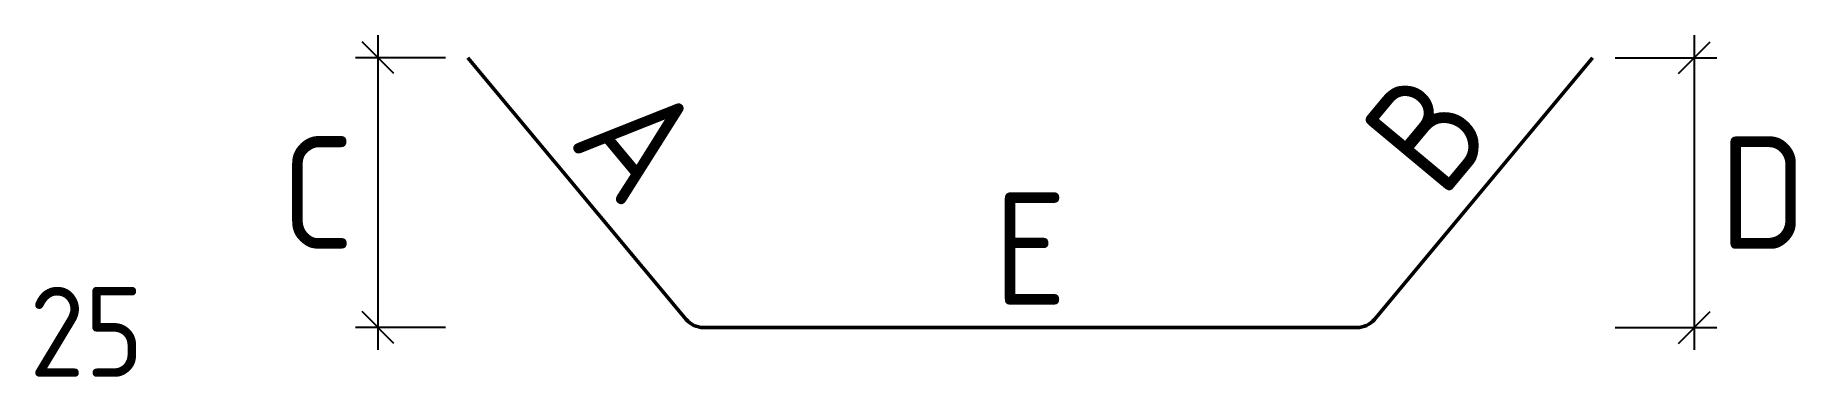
# Model space of a CAD drawing. Extents: x 234219 to 234610, y -42790 to -42714.
import ezdxf
from ezdxf.enums import TextEntityAlignment as Align

# ---------------------------------------------------------------- set-up
doc = ezdxf.new("R2010")
doc.units = 0
doc.layers.add('posedit.mtr.bar', color=7, linetype='Continuous', lineweight=50)
doc.layers.add('posedit.mtr.hidden', color=144, linetype='Continuous', plot=False)
doc.layers.add('posedit.mtr.lenght', color=183, linetype='Continuous')
doc.layers.add('posedit.mtr.text', color=3, linetype='Continuous')
doc.styles.add('posedit.ISOCPEUR', font='isocpeur.ttf', dxfattribs={"width": 0.9})

msp = doc.modelspace()

# ---------------------------------------------------------------- linework, layer by layer
at = {"layer": 'posedit.mtr.bar'}
for p, q in [((234314.97, -42719.34), (234363.47, -42777.54)), ((234516.47, -42777.54), (234564.97, -42719.34)), ((234512.63, -42779.34), (234367.31, -42779.34))]:
    msp.add_line(p, q, dxfattribs=at)
for centre, start, end in [((234367.31, -42774.34), 219.8056, 270), ((234512.63, -42774.34), 270, 320.1944)]:
    msp.add_arc(centre, 5, start, end, dxfattribs=at)
at = {"layer": 'posedit.mtr.lenght'}
for p, q in [((234294.96, -42714.34), (234294.96, -42784.34)), ((234587.59, -42714.34), (234587.59, -42784.34)), ((234298.5, -42722.88), (234291.43, -42715.81)), ((234584.06, -42722.88), (234591.13, -42715.81)), ((234309.97, -42719.34), (234289.96, -42719.34)), ((234569.97, -42719.34), (234592.59, -42719.34)), ((234298.5, -42782.88), (234291.43, -42775.81)), ((234584.06, -42782.88), (234591.13, -42775.81)), ((234309.97, -42779.34), (234289.96, -42779.34)), ((234569.97, -42779.34), (234592.59, -42779.34))]:
    msp.add_line(p, q, dxfattribs=at)

# ---------------------------------------------------------------- texts
at = {"layer": 'posedit.mtr.hidden', "color": 144, "style": 'posedit.ISOCPEUR', "width": 0.9}
msp.add_text('25', height=20, dxfattribs=at).set_placement((234217.48, -42790.3))
at = {"layer": 'posedit.mtr.text', "style": 'posedit.ISOCPEUR', "width": 0.9}
for tag, rotation, p in [('B', 50.1944, (234528.19, -42735.78)), ('A', 309.8056, (234353.01, -42737.84))]:
    msp.add_attdef(tag, text='', height=25, rotation=rotation, dxfattribs=at).set_placement(p, align=Align.MIDDLE_CENTER)
msp.add_attdef('C', text='', height=25, dxfattribs=at).set_placement((234289.63, -42749.34), align=Align.MIDDLE_RIGHT)
msp.add_attdef('D', text='', height=25, dxfattribs=at).set_placement((234593.17, -42749.34), align=Align.MIDDLE_LEFT)
msp.add_attdef('E', text='', height=25, dxfattribs=at).set_placement((234439.97, -42761.84), align=Align.MIDDLE_CENTER)

doc.saveas('drawing.dxf')
